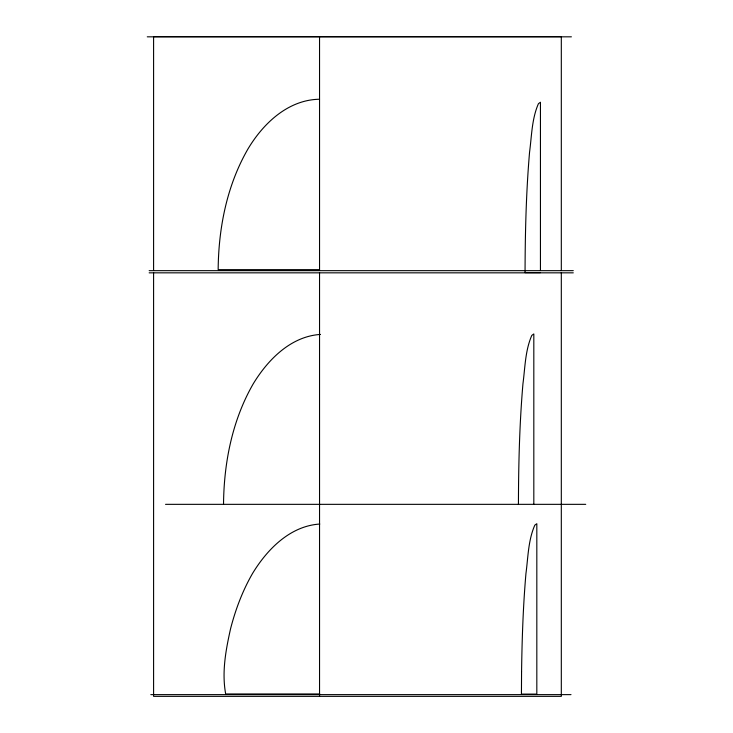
<?xml version="1.0" encoding="UTF-8"?>
<svg xmlns="http://www.w3.org/2000/svg" width="733" height="733" viewBox="0 0 733 733"><rect width="100%" height="100%" fill="white"/><g stroke="black" fill="none" stroke-linecap="round" stroke-linejoin="round"><path stroke-width="1.1" d="M518.433 504.341C518.543 464.145 519.505 423.912 522.941 383.845C525.103 367.654 525.149 350.548 531.81 335.393L533.816 333.936L533.816 504.341M223.528 504.341C223.904 462.66 232.251 420.256 253.224 383.845C267.847 359.711 290.79 336.328 320.504 334.422M319.542 99.239C288.078 99.706 263.065 123.538 247.855 149.147C226.873 185.55 218.526 227.954 218.159 269.643L319.542 269.643M319.817 524.04C290.103 525.946 267.16 549.338 252.537 573.472C242.577 590.743 235.531 609.48 230.565 628.749C225.801 650.144 221.678 672.097 225.672 693.968L319.698 693.968M147.269 36.824L571.401 36.824M149.156 270.66L573.288 270.66M540.441 272.639L525.057 272.639C525.167 232.443 526.129 192.211 529.565 152.143C531.727 135.953 531.773 118.847 538.434 103.692L540.441 102.235L540.441 270.349M149.156 272.832L573.288 272.832M165.539 504.341L585.731 504.341M150.806 694.627L571.007 694.627M561.313 270.294L561.313 36.65L153.591 36.65L153.591 270.294M561.313 272.584L561.313 696.35L153.591 696.35L153.591 272.584M319.542 36.65L319.542 270.294M319.542 272.584L319.542 696.35M521.566 671.859L521.438 694.105L536.822 694.105L536.822 523.701L534.815 525.158C528.154 540.313 528.108 557.419 525.937 573.609C523.115 606.283 522.024 639.075 521.566 671.859"/></g></svg>
